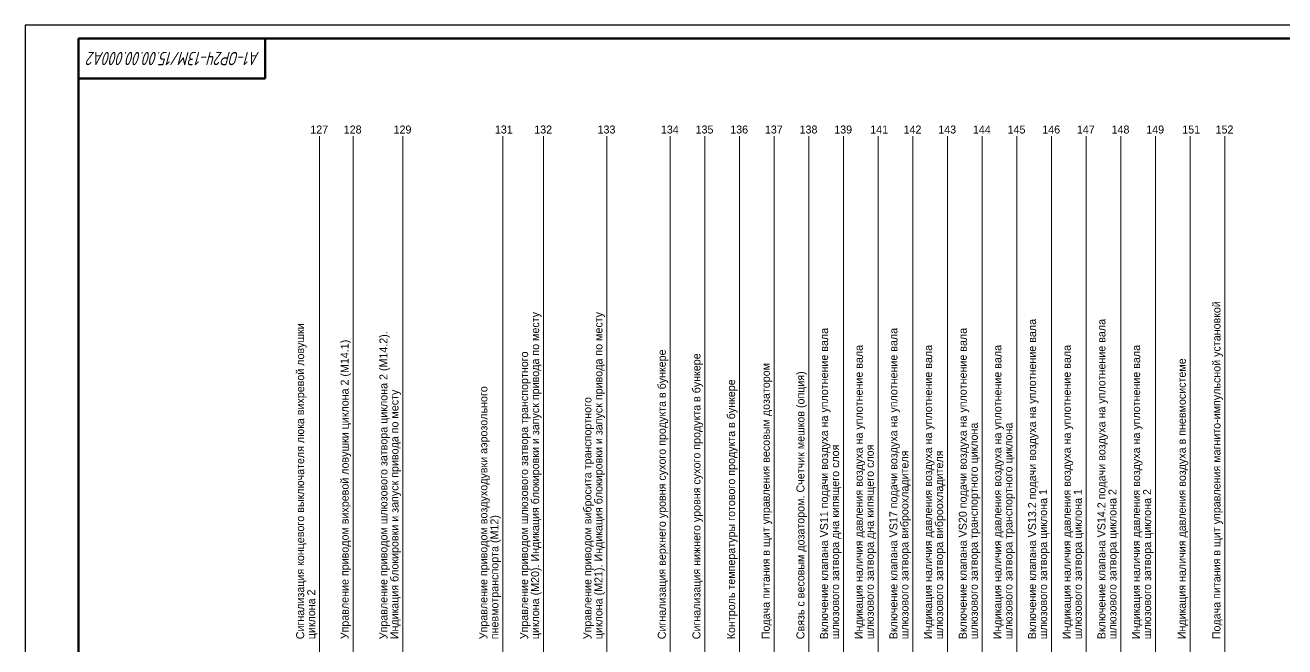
# Model space of a CAD drawing. Header units: millimetres. Extents: x 294 to 6216, y -3442 to 2720.
# Drawn here: x 4058 to 4530.3, y 1830.5 to 2063.7 of the extents above; entities that cross this region are included whole.
import ezdxf
from ezdxf.enums import TextEntityAlignment as Align

# ---------------------------------------------------------------- set-up
doc = ezdxf.new("R2010")
doc.units = ezdxf.units.MM
doc.header["$LTSCALE"] = 15
doc.layers.add('0.35 TEXT', color=7, linetype='Continuous', lineweight=35)
doc.layers.add('LWT 0.6', color=7, linetype='Continuous', lineweight=50)
doc.styles.add('35', font='gost.shx', dxfattribs={"width": 0.75, "oblique": 15, "height": 5})

msp = doc.modelspace()

# ---------------------------------------------------------------- linework, layer by layer
for p, q in [((4898.967, 2063.698), (4057.967, 2063.698)), ((4057.967, 2063.698), (4057.967, 1469.698))]:
    msp.add_line(p, q)
at = {"lineweight": 13}
for p, q in [((4168.376, 1804.248), (4168.376, 2022.016)), ((4180.917, 1711.756), (4180.917, 2022.016)), ((4199.615, 1815.864), (4199.615, 2022.016)), ((4237.092, 1804.248), (4237.092, 2022.016)), ((4252.36, 1815.864), (4252.36, 2022.016)), ((4276.105, 1815.864), (4276.105, 2022.016)), ((4299.85, 1804.248), (4299.85, 2022.016)), ((4312.85, 1804.248), (4312.85, 2022.016)), ((4325.85, 1804.248), (4325.85, 2022.016)), ((4338.85, 1804.248), (4338.85, 2022.016)), ((4351.85, 2022.016), (4351.85, 1707.19)), ((4364.85, 1804.248), (4364.85, 2022.016)), ((4377.85, 1804.248), (4377.85, 2022.016)), ((4390.85, 1804.248), (4390.85, 2022.016)), ((4403.85, 1804.248), (4403.85, 2022.016)), ((4416.85, 1804.248), (4416.85, 2022.016)), ((4429.85, 1804.248), (4429.85, 2022.016)), ((4442.85, 1804.248), (4442.85, 2022.016)), ((4455.85, 1804.248), (4455.85, 2022.016)), ((4468.85, 1804.248), (4468.85, 2022.016)), ((4481.85, 1804.248), (4481.85, 2022.016)), ((4494.85, 1804.248), (4494.85, 2022.016)), ((4507.85, 1804.248), (4507.85, 2022.016))]:
    msp.add_line(p, q, dxfattribs=at)
at = {"layer": 'LWT 0.6'}
for p, q in [((4077.967, 1474.698), (4077.967, 2058.698)), ((4077.967, 2058.698), (4893.967, 2058.698)), ((4147.967, 2043.698), (4147.967, 2058.698)), ((4077.967, 2043.698), (4147.967, 2043.698))]:
    msp.add_line(p, q, dxfattribs=at)

# ---------------------------------------------------------------- texts
at = {"lineweight": 13}
for s, p in [('127', (4164.876, 2023.066)), ('128', (4177.417, 2023.066)), ('129', (4196.115, 2023.066)), ('131', (4234.092, 2023.066)), ('132', (4248.86, 2023.066)), ('133', (4272.605, 2023.066)), ('134', (4296.35, 2023.066)), ('135', (4309.35, 2023.066)), ('136', (4322.35, 2023.066)), ('137', (4335.35, 2023.066)), ('138', (4348.35, 2023.066)), ('139', (4361.35, 2023.066)), ('141', (4374.85, 2023.066)), ('142', (4387.35, 2023.066)), ('143', (4400.35, 2023.066)), ('144', (4413.35, 2023.066)), ('145', (4426.35, 2023.066)), ('146', (4439.35, 2023.066)), ('147', (4452.35, 2023.066)), ('148', (4465.35, 2023.066)), ('149', (4478.35, 2023.066)), ('151', (4491.85, 2023.066)), ('152', (4504.35, 2023.066))]:
    msp.add_text(s, height=3, dxfattribs=at).set_placement(p)
for s, p in [('циклона (M20). Индикация блокировки и запуск привода по месту', (4250.691, 1833.391)), ('циклона (M21). Индикация блокировки и запуск привода по месту', (4274.436, 1833.391)), ('Подача питания в щит управления магнито-импульсной установкой', (4506.182, 1833.391)), ('Сигнализация концевого выключателя люка вихревой ловушки', (4162.572, 1833.391)), ('Включение клапана VS13.2 подачи воздуха на уплотнение вала', (4437.046, 1833.391)), ('Включение клапана VS14.2 подачи воздуха на уплотнение вала', (4463.046, 1833.391)), ('Управление приводом шлюзового затвора циклона 2 (M14.2).', (4193.81, 1833.391)), ('Включение клапана VS11 подачи воздуха на уплотнение вала', (4359.046, 1833.391)), ('Включение клапана VS17 подачи воздуха на уплотнение вала', (4385.046, 1833.391)), ('Включение клапана VS20 подачи воздуха на уплотнение вала', (4411.046, 1833.391)), ('Управление приводом вихревой ловушки циклона 2 (M14.1)', (4179.248, 1833.391)), ('Сигнализация верхнего уровня сухого продукта в бункере', (4298.182, 1833.391)), ('Индикация наличия давления воздуха на уплотнение вала', (4372.046, 1833.391)), ('Индикация наличия давления воздуха на уплотнение вала', (4398.046, 1833.391)), ('Индикация наличия давления воздуха на уплотнение вала', (4424.046, 1833.391)), ('Индикация наличия давления воздуха на уплотнение вала', (4450.046, 1833.391)), ('Индикация наличия давления воздуха на уплотнение вала', (4476.046, 1833.391)), ('Управление приводом шлюзового затвора транспортного', (4246.555, 1833.391)), ('Сигнализация нижнего уровня сухого продукта в бункере', (4311.182, 1833.391)), ('Подача питания в щит управления весовым дозатором', (4337.182, 1833.391)), ('Индикация наличия давления воздуха в пневмосистеме', (4493.182, 1833.391)), ('Связь с весовым дозатором. Счетчик мешков (опция)', (4350.182, 1833.391)), ('Управление приводом воздуходувки аэрозольного', (4231.288, 1833.391)), ('Контроль температуры готового продукта в бункере', (4324.182, 1833.391)), ('Индикация блокировки и запуск привода по месту', (4197.946, 1833.391)), ('Управление приводом вибросита транспортного', (4270.3, 1833.391)), ('шлюзового затвора транспортного циклона', (4415.182, 1833.391)), ('шлюзового затвора транспортного циклона', (4428.182, 1833.391)), ('шлюзового затвора дна кипящего слоя', (4363.182, 1833.391)), ('шлюзового затвора дна кипящего слоя', (4376.182, 1833.391)), ('шлюзового затвора виброохладителя', (4389.182, 1833.391)), ('шлюзового затвора виброохладителя', (4402.182, 1833.391)), ('шлюзового затвора циклона 1', (4441.182, 1833.391)), ('шлюзового затвора циклона 1', (4454.182, 1833.391)), ('шлюзового затвора циклона 2', (4467.182, 1833.391)), ('шлюзового затвора циклона 2', (4480.182, 1833.391)), ('пневмотранспорта (M12)', (4235.424, 1833.391)), ('циклона 2', (4166.708, 1833.391))]:
    msp.add_text(s, height=3, rotation=90, dxfattribs=at).set_placement(p)
at = {"layer": '0.35 TEXT', "color": 3, "style": '35', "oblique": 15, "width": 0.867151}
msp.add_text('А1-ОР2Ч-13М/15.00.00.000A2', height=5, rotation=180, dxfattribs=at).set_placement((4145.82, 2053.698), (4081.533, 2053.698), align=Align.FIT)

doc.saveas('drawing.dxf')
